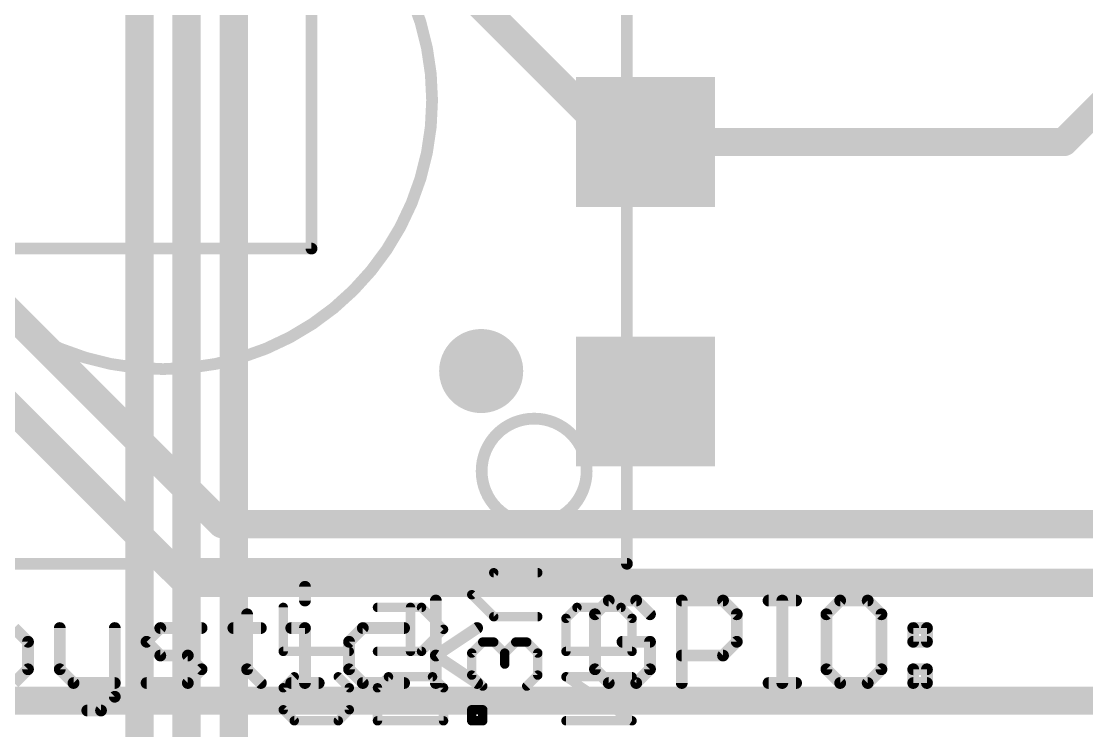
# Model space of a CAD drawing. Extents: x 0 to 65.2, y -0.5 to 30.7.
# Drawn here: x 6.6 to 18.08, y 6.66 to 14.31 of the extents above; entities that cross this region are included whole.
import ezdxf

# ---------------------------------------------------------------- set-up
doc = ezdxf.new("R2010")
doc.units = 0
for name, color, linetype in [('1', 12, 'CONTINUOUS'), ('16', 5, 'CONTINUOUS'), ('18', 110, 'CONTINUOUS'), ('21', 40, 'CONTINUOUS'), ('22', 6, 'CONTINUOUS')]:
    doc.layers.add(name, color=color, linetype=linetype)

# ---------------------------------------------------------------- blocks, each defined once
blk = doc.blocks.new('RECT')
blk.add_solid([(-0.5, -0.5), (0.5, -0.5), (-0.5, 0.5), (0.5, 0.5)])
blk = doc.blocks.new('ROUNDV')
at = {"const_width": 0.5}
blk.add_lwpolyline([(0, -0.25, 1), (0, 0.25, 1), (0, -0.25)], format="xyb", dxfattribs=at)

msp = doc.modelspace()

# ---------------------------------------------------------------- linework, layer by layer
at = {"layer": '1', "const_width": 0.3048}
for points in [[(17.838, 13.012), (22.352, 17.526)], [(11.43, 14.605), (13.023, 13.012)], [(4.641, 13.012), (8.763, 8.89)], [(13.023, 13.012), (13.328, 13.012)], [(13.328, 13.012), (17.838, 13.012)], [(6.425, 10.212), (8.382, 8.255)], [(8.763, 8.89), (18.669, 8.89)], [(8.382, 8.255), (19.05, 8.255)], [(3.429, 6.985), (34.163, 6.985)]]:
    msp.add_lwpolyline(points, dxfattribs=at)
at = {"layer": '1', "const_width": 0.1524}
for points in [[(13.023, 13.0882, 1), (13.023, 12.9358)], [(12.9691, 12.9581, 1), (13.0769, 13.0659)], [(13.328, 13.0882, 1), (13.328, 12.9358)], [(13.328, 12.9358, 1), (13.328, 13.0882)], [(17.7841, 13.0659, 1), (17.8919, 12.9581)], [(17.838, 12.9358, 1), (17.838, 13.0882)], [(8.763, 8.9662, 1), (8.763, 8.8138)], [(8.7091, 8.8361, 1), (8.8169, 8.9439)], [(8.382, 8.3312, 1), (8.382, 8.1788)], [(8.3281, 8.2011, 1), (8.4359, 8.3089)]]:
    msp.add_lwpolyline(points, format="xyb", dxfattribs=at)
at = {"layer": '16', "const_width": 0.3048}
for points in [[(7.874, 21.8839), (7.874, 4.4886)], [(8.382, 21.1654), (8.382, 4.699)], [(8.89, 20.193), (8.89, 5.967)]]:
    msp.add_lwpolyline(points, dxfattribs=at)
at = {"layer": '21', "const_width": 0.127}
for points in [[(13.128, 18.462), (13.128, 8.462)], [(9.728, 15.062), (9.728, 11.862)], [(9.728, 11.862), (6.528, 11.862)], [(13.128, 8.462), (3.128, 8.462)], [(9.6575, 8.2136), (9.6575, 8.0653)], [(11.0685, 7.1755), (11.0685, 8.0653)], [(12.9319, 8.0653), (12.7836, 7.917)], [(13.2284, 8.0653), (12.9319, 8.0653)], [(13.3767, 7.917), (13.2284, 8.0653)], [(13.7191, 7.1755), (13.7191, 8.0653)], [(13.7191, 8.0653), (14.164, 8.0653)], [(14.164, 8.0653), (14.3123, 7.917)], [(14.6546, 8.0653), (14.9512, 8.0653)], [(14.8029, 7.1755), (14.8029, 8.0653)], [(15.4266, 8.0653), (15.2783, 7.917)], [(15.7232, 8.0653), (15.4266, 8.0653)], [(15.8715, 7.917), (15.7232, 8.0653)], [(9.0339, 7.917), (9.0339, 7.3238)], [(12.7836, 7.917), (12.7836, 7.3238)], [(14.3123, 7.917), (14.3123, 7.6204)], [(15.2783, 7.917), (15.2783, 7.3238)], [(15.8715, 7.3238), (15.8715, 7.917)], [(6.6722, 7.6204), (6.5239, 7.7687)], [(7.0145, 7.7687), (7.0145, 7.3238)], [(7.6077, 7.7687), (7.6077, 7.0272)], [(7.9501, 7.6204), (8.0983, 7.7687)], [(8.0983, 7.7687), (8.5432, 7.7687)], [(8.8856, 7.7687), (9.1822, 7.7687)], [(9.5093, 7.7687), (9.6575, 7.7687)], [(9.6575, 7.7687), (9.6575, 7.1755)], [(10.2812, 7.7687), (10.1329, 7.6204)], [(10.7261, 7.7687), (10.2812, 7.7687)], [(11.0685, 7.4721), (11.5133, 7.7687)], [(16.2138, 7.7687), (16.3621, 7.7687)], [(16.2138, 7.6204), (16.2138, 7.7687)], [(16.3621, 7.7687), (16.3621, 7.6204)], [(6.6722, 7.3238), (6.6722, 7.6204)], [(8.0983, 7.4721), (7.9501, 7.6204)], [(10.1329, 7.6204), (10.1329, 7.3238)], [(13.3767, 7.6204), (13.0802, 7.6204)], [(13.3767, 7.3238), (13.3767, 7.6204)], [(14.3123, 7.6204), (14.164, 7.4721)], [(16.3621, 7.6204), (16.2138, 7.6204)], [(8.3949, 7.4721), (8.0983, 7.4721)], [(8.5432, 7.3238), (8.3949, 7.4721)], [(11.5133, 7.1755), (11.0685, 7.4721)], [(14.164, 7.4721), (13.7191, 7.4721)], [(6.5239, 7.1755), (6.6722, 7.3238)], [(7.0145, 7.3238), (7.1628, 7.1755)], [(8.3949, 7.1755), (8.5432, 7.3238)], [(9.0339, 7.3238), (9.1822, 7.1755)], [(10.1329, 7.3238), (10.2812, 7.1755)], [(12.7836, 7.3238), (12.9319, 7.1755)], [(13.2284, 7.1755), (13.3767, 7.3238)], [(15.2783, 7.3238), (15.4266, 7.1755)], [(15.7232, 7.1755), (15.8715, 7.3238)], [(16.2138, 7.3238), (16.3621, 7.3238)], [(16.2138, 7.1755), (16.2138, 7.3238)], [(16.3621, 7.3238), (16.3621, 7.1755)], [(7.1628, 7.1755), (7.6077, 7.1755)], [(7.9501, 7.1755), (8.3949, 7.1755)], [(9.5093, 7.1755), (9.8058, 7.1755)], [(10.2812, 7.1755), (10.7261, 7.1755)], [(12.9319, 7.1755), (13.2284, 7.1755)], [(14.6546, 7.1755), (14.9512, 7.1755)], [(15.4266, 7.1755), (15.7232, 7.1755)], [(16.3621, 7.1755), (16.2138, 7.1755)], [(7.6077, 7.0272), (7.4594, 6.8789)], [(7.4594, 6.8789), (7.3111, 6.8789)]]:
    msp.add_lwpolyline(points, dxfattribs=at)
at = {"layer": '21'}
for points, const_width in [([(8.128, 10.562, 1), (8.128, 16.362, 1), (8.128, 10.562)], 0.127), ([(9.6962, 11.862, 1), (9.7598, 11.862)], 0.0635), ([(9.728, 11.8302, 1), (9.728, 11.8938)], 0.0635), ([(12.128, 8.8963, 1), (12.128, 10.0277, 1), (12.128, 8.8963)], 0.127), ([(13.128, 8.4302, 1), (13.128, 8.4938)], 0.0635), ([(13.0962, 8.462, 1), (13.1598, 8.462)], 0.0635), ([(9.6893, 8.2136, 1), (9.6258, 8.2136)], 0.0635), ([(9.6258, 8.0653, 1), (9.6893, 8.0653)], 0.0635), ([(11.1002, 8.0653, 1), (11.0367, 8.0653)], 0.0635), ([(12.9319, 8.097, 1), (12.9319, 8.0335)], 0.0635), ([(12.9543, 8.0428, 1), (12.9094, 8.0877)], 0.0635), ([(13.2509, 8.0877, 1), (13.206, 8.0428)], 0.0635), ([(13.2284, 8.0335, 1), (13.2284, 8.097)], 0.0635), ([(13.7508, 8.0653, 1), (13.6873, 8.0653)], 0.0635), ([(13.7191, 8.097, 1), (13.7191, 8.0335)], 0.0635), ([(14.1864, 8.0877, 1), (14.1415, 8.0428)], 0.0635), ([(14.164, 8.0335, 1), (14.164, 8.097)], 0.0635), ([(14.6546, 8.097, 1), (14.6546, 8.0335)], 0.0635), ([(14.8346, 8.0653, 1), (14.7711, 8.0653)], 0.0635), ([(14.9512, 8.0335, 1), (14.9512, 8.097)], 0.0635), ([(15.4266, 8.097, 1), (15.4266, 8.0335)], 0.0635), ([(15.449, 8.0428, 1), (15.4041, 8.0877)], 0.0635), ([(15.7456, 8.0877, 1), (15.7007, 8.0428)], 0.0635), ([(15.7232, 8.0335, 1), (15.7232, 8.097)], 0.0635), ([(9.0656, 7.917, 1), (9.0021, 7.917)], 0.0635), ([(12.8153, 7.917, 1), (12.7518, 7.917)], 0.0635), ([(12.7611, 7.9394, 1), (12.806, 7.8945)], 0.0635), ([(13.3543, 7.8945, 1), (13.3992, 7.9394)], 0.0635), ([(14.344, 7.917, 1), (14.2805, 7.917)], 0.0635), ([(14.2898, 7.8945, 1), (14.3347, 7.9394)], 0.0635), ([(15.31, 7.917, 1), (15.2465, 7.917)], 0.0635), ([(15.2558, 7.9394, 1), (15.3007, 7.8945)], 0.0635), ([(15.9032, 7.917, 1), (15.8397, 7.917)], 0.0635), ([(15.849, 7.8945, 1), (15.8939, 7.9394)], 0.0635), ([(7.0463, 7.7687, 1), (6.9828, 7.7687)], 0.0635), ([(7.6395, 7.7687, 1), (7.576, 7.7687)], 0.0635), ([(8.0983, 7.8004, 1), (8.0983, 7.7369)], 0.0635), ([(8.1208, 7.7462, 1), (8.0759, 7.7911)], 0.0635), ([(8.5432, 7.7369, 1), (8.5432, 7.8004)], 0.0635), ([(8.8856, 7.8004, 1), (8.8856, 7.7369)], 0.0635), ([(9.1822, 7.7369, 1), (9.1822, 7.8004)], 0.0635), ([(9.5093, 7.8004, 1), (9.5093, 7.7369)], 0.0635), ([(9.6893, 7.7687, 1), (9.6258, 7.7687)], 0.0635), ([(9.6575, 7.7369, 1), (9.6575, 7.8004)], 0.0635), ([(10.2812, 7.8004, 1), (10.2812, 7.7369)], 0.0635), ([(10.3037, 7.7462, 1), (10.2588, 7.7911)], 0.0635), ([(10.7261, 7.7369, 1), (10.7261, 7.8004)], 0.0635), ([(11.5309, 7.7423, 1), (11.4957, 7.7951)], 0.0635), ([(16.2455, 7.7687, 1), (16.1821, 7.7687)], 0.0635), ([(16.2138, 7.8004, 1), (16.2138, 7.7369)], 0.0635), ([(16.3938, 7.7687, 1), (16.3303, 7.7687)], 0.0635), ([(16.3621, 7.7369, 1), (16.3621, 7.8004)], 0.0635), ([(6.7039, 7.6204, 1), (6.6404, 7.6204)], 0.0635), ([(6.6497, 7.5979, 1), (6.6946, 7.6428)], 0.0635), ([(7.9725, 7.6428, 1), (7.9276, 7.5979)], 0.0635), ([(7.9276, 7.6428, 1), (7.9725, 7.5979)], 0.0635), ([(10.1647, 7.6204, 1), (10.1012, 7.6204)], 0.0635), ([(10.1105, 7.6428, 1), (10.1554, 7.5979)], 0.0635), ([(13.0802, 7.6521, 1), (13.0802, 7.5886)], 0.0635), ([(13.4085, 7.6204, 1), (13.345, 7.6204)], 0.0635), ([(13.3767, 7.5886, 1), (13.3767, 7.6521)], 0.0635), ([(14.2805, 7.6204, 1), (14.344, 7.6204)], 0.0635), ([(14.3347, 7.5979, 1), (14.2898, 7.6428)], 0.0635), ([(16.2138, 7.6521, 1), (16.2138, 7.5886)], 0.0635), ([(16.1821, 7.6204, 1), (16.2455, 7.6204)], 0.0635), ([(16.3303, 7.6204, 1), (16.3938, 7.6204)], 0.0635), ([(16.3621, 7.5886, 1), (16.3621, 7.6521)], 0.0635), ([(8.0983, 7.5038, 1), (8.0983, 7.4403)], 0.0635), ([(8.0759, 7.4496, 1), (8.1208, 7.4945)], 0.0635), ([(8.4174, 7.4945, 1), (8.3725, 7.4496)], 0.0635), ([(8.3949, 7.4403, 1), (8.3949, 7.5038)], 0.0635), ([(11.0861, 7.4985, 1), (11.0508, 7.4457)], 0.0635), ([(11.0508, 7.4985, 1), (11.0861, 7.4457)], 0.0635), ([(13.7191, 7.5038, 1), (13.7191, 7.4403)], 0.0635), ([(14.1415, 7.4945, 1), (14.1864, 7.4496)], 0.0635), ([(14.164, 7.4403, 1), (14.164, 7.5038)], 0.0635), ([(6.6404, 7.3238, 1), (6.7039, 7.3238)], 0.0635), ([(6.6946, 7.3013, 1), (6.6497, 7.3462)], 0.0635), ([(7.037, 7.3462, 1), (6.9921, 7.3013)], 0.0635), ([(6.9828, 7.3238, 1), (7.0463, 7.3238)], 0.0635), ([(8.5657, 7.3013, 1), (8.5208, 7.3462)], 0.0635), ([(8.5208, 7.3013, 1), (8.5657, 7.3462)], 0.0635), ([(9.0563, 7.3462, 1), (9.0114, 7.3013)], 0.0635), ([(9.0021, 7.3238, 1), (9.0656, 7.3238)], 0.0635), ([(10.1554, 7.3462, 1), (10.1105, 7.3013)], 0.0635), ([(10.1012, 7.3238, 1), (10.1647, 7.3238)], 0.0635), ([(12.7518, 7.3238, 1), (12.8153, 7.3238)], 0.0635), ([(12.806, 7.3462, 1), (12.7611, 7.3013)], 0.0635), ([(13.345, 7.3238, 1), (13.4085, 7.3238)], 0.0635), ([(13.3992, 7.3013, 1), (13.3543, 7.3462)], 0.0635), ([(15.2465, 7.3238, 1), (15.31, 7.3238)], 0.0635), ([(15.3007, 7.3462, 1), (15.2558, 7.3013)], 0.0635), ([(15.8397, 7.3238, 1), (15.9032, 7.3238)], 0.0635), ([(15.8939, 7.3013, 1), (15.849, 7.3462)], 0.0635), ([(16.2138, 7.3555, 1), (16.2138, 7.292)], 0.0635), ([(16.2455, 7.3238, 1), (16.1821, 7.3238)], 0.0635), ([(16.3938, 7.3238, 1), (16.3303, 7.3238)], 0.0635), ([(16.3621, 7.292, 1), (16.3621, 7.3555)], 0.0635), ([(7.1628, 7.2073, 1), (7.1628, 7.1438)], 0.0635), ([(7.6077, 7.1438, 1), (7.6077, 7.2073)], 0.0635), ([(7.9501, 7.2073, 1), (7.9501, 7.1438)], 0.0635), ([(8.3949, 7.1438, 1), (8.3949, 7.2073)], 0.0635), ([(9.5093, 7.2073, 1), (9.5093, 7.1438)], 0.0635), ([(9.8058, 7.1438, 1), (9.8058, 7.2073)], 0.0635), ([(10.2812, 7.2073, 1), (10.2812, 7.1438)], 0.0635), ([(10.7261, 7.1438, 1), (10.7261, 7.2073)], 0.0635), ([(12.9319, 7.2073, 1), (12.9319, 7.1438)], 0.0635), ([(13.2284, 7.1438, 1), (13.2284, 7.2073)], 0.0635), ([(14.6546, 7.2073, 1), (14.6546, 7.1438)], 0.0635), ([(14.9512, 7.1438, 1), (14.9512, 7.2073)], 0.0635), ([(15.4266, 7.2073, 1), (15.4266, 7.1438)], 0.0635), ([(15.7232, 7.1438, 1), (15.7232, 7.2073)], 0.0635), ([(16.2138, 7.2073, 1), (16.2138, 7.1438)], 0.0635), ([(16.3621, 7.1438, 1), (16.3621, 7.2073)], 0.0635), ([(7.1404, 7.153, 1), (7.1853, 7.198)], 0.0635), ([(8.3725, 7.198, 1), (8.4174, 7.153)], 0.0635), ([(9.1597, 7.153, 1), (9.2046, 7.198)], 0.0635), ([(9.6258, 7.1755, 1), (9.6893, 7.1755)], 0.0635), ([(10.2588, 7.153, 1), (10.3037, 7.198)], 0.0635), ([(11.0367, 7.1755, 1), (11.1002, 7.1755)], 0.0635), ([(11.4957, 7.1491, 1), (11.5309, 7.2019)], 0.0635), ([(12.9094, 7.153, 1), (12.9543, 7.198)], 0.0635), ([(13.206, 7.198, 1), (13.2509, 7.153)], 0.0635), ([(13.6873, 7.1755, 1), (13.7508, 7.1755)], 0.0635), ([(14.7711, 7.1755, 1), (14.8346, 7.1755)], 0.0635), ([(15.4041, 7.153, 1), (15.449, 7.198)], 0.0635), ([(15.7007, 7.198, 1), (15.7456, 7.153)], 0.0635), ([(16.1821, 7.1755, 1), (16.2455, 7.1755)], 0.0635), ([(16.3303, 7.1755, 1), (16.3938, 7.1755)], 0.0635), ([(7.576, 7.0272, 1), (7.6395, 7.0272)], 0.0635), ([(7.6302, 7.0048, 1), (7.5853, 7.0497)], 0.0635), ([(7.3111, 6.9107, 1), (7.3111, 6.8472)], 0.0635), ([(7.437, 6.9014, 1), (7.4819, 6.8565)], 0.0635), ([(7.4594, 6.8472, 1), (7.4594, 6.9107)], 0.0635)]:
    msp.add_lwpolyline(points, format="xyb", dxfattribs=dict(at, const_width=const_width))
at = {"layer": '22', "const_width": 0.1016}
for points in [[(11.4554, 8.1281), (11.6927, 8.3654)], [(11.6927, 8.3654), (12.1672, 8.3654)], [(11.6927, 7.8908), (11.4554, 8.1281)], [(9.4234, 7.5166), (9.4234, 7.9912)], [(10.9139, 7.9912), (10.4394, 7.9912)], [(10.7953, 7.5166), (10.7953, 7.9912)], [(11.1512, 7.7539), (10.9139, 7.9912)], [(12.4714, 7.8725), (12.59, 7.9912)], [(12.59, 7.9912), (13.0646, 7.9912)], [(13.0646, 7.9912), (13.1832, 7.8725)], [(12.1672, 7.8908), (11.6927, 7.8908)], [(12.4714, 7.5166), (12.4714, 7.8725)], [(13.1832, 7.8725), (13.1832, 7.5166)], [(10.9139, 7.5166), (11.1512, 7.7539)], [(11.574, 7.617), (11.4554, 7.4983)], [(11.6927, 7.617), (11.574, 7.617)], [(11.8113, 7.4983), (11.6927, 7.617)], [(11.9299, 7.617), (11.8113, 7.4983)], [(12.0486, 7.617), (11.9299, 7.617)], [(12.1672, 7.4983), (12.0486, 7.617)], [(10.1352, 7.5166), (9.4234, 7.5166)], [(10.4394, 7.5166), (10.9139, 7.5166)], [(11.4554, 7.4983), (11.4554, 7.2611)], [(11.8113, 7.4983), (11.8113, 7.3797)], [(12.1672, 7.2611), (12.1672, 7.4983)], [(13.1832, 7.5166), (12.4714, 7.5166)], [(9.4234, 7.1241), (9.542, 7.2428)], [(10.0166, 7.2428), (10.1352, 7.1241)], [(10.4394, 7.1241), (10.558, 7.2428)], [(10.558, 7.2428), (11.0326, 7.2428)], [(11.0326, 7.2428), (11.1512, 7.1241)], [(11.4554, 7.2611), (11.574, 7.1424)], [(12.0486, 7.1424), (12.1672, 7.2611)], [(13.1832, 6.7682), (12.4714, 7.2428)], [(12.4714, 7.2428), (13.1832, 7.2428)], [(9.4234, 6.8868), (9.4234, 7.1241)], [(10.1352, 7.1241), (10.1352, 6.8868)], [(10.4394, 6.7682), (10.4394, 7.1241)], [(11.1512, 7.1241), (11.1512, 6.7682)], [(9.542, 6.7682), (9.4234, 6.8868)], [(10.1352, 6.8868), (10.0166, 6.7682)], [(11.574, 6.8868), (11.4554, 6.8868)], [(11.4554, 6.8868), (11.4554, 6.7682)], [(11.574, 6.7682), (11.574, 6.8868)], [(10.0166, 6.7682), (9.542, 6.7682)], [(11.1512, 6.7682), (10.4394, 6.7682)], [(11.4554, 6.7682), (11.574, 6.7682)], [(12.4714, 6.7682), (13.1832, 6.7682)]]:
    msp.add_lwpolyline(points, dxfattribs=at)
at = {"layer": '22', "const_width": 0.0508}
for points in [[(11.6927, 8.3908, 1), (11.6927, 8.34)], [(11.7106, 8.3474, 1), (11.6747, 8.3833)], [(12.1672, 8.34, 1), (12.1672, 8.3908)], [(11.4734, 8.1461, 1), (11.4374, 8.1101)], [(11.4374, 8.1461, 1), (11.4734, 8.1101)], [(9.4488, 7.9912, 1), (9.398, 7.9912)], [(10.4394, 8.0166, 1), (10.4394, 7.9658)], [(10.8207, 7.9912, 1), (10.7699, 7.9912)], [(10.9319, 8.0091, 1), (10.896, 7.9732)], [(10.9139, 7.9658, 1), (10.9139, 8.0166)], [(12.59, 8.0166, 1), (12.59, 7.9658)], [(12.608, 7.9732, 1), (12.5721, 8.0091)], [(13.0825, 8.0091, 1), (13.0466, 7.9732)], [(13.0646, 7.9658, 1), (13.0646, 8.0166)], [(11.6927, 7.9162, 1), (11.6927, 7.8654)], [(11.6747, 7.8729, 1), (11.7106, 7.9088)], [(12.1672, 7.8654, 1), (12.1672, 7.9162)], [(12.4968, 7.8725, 1), (12.446, 7.8725)], [(12.4534, 7.8905, 1), (12.4894, 7.8546)], [(13.2086, 7.8725, 1), (13.1578, 7.8725)], [(13.1652, 7.8546, 1), (13.2012, 7.8905)], [(11.1692, 7.7359, 1), (11.1332, 7.7719)], [(11.1332, 7.7359, 1), (11.1692, 7.7719)], [(11.574, 7.6424, 1), (11.574, 7.5916)], [(11.592, 7.599, 1), (11.5561, 7.6349)], [(11.7106, 7.6349, 1), (11.6747, 7.599)], [(11.6927, 7.5916, 1), (11.6927, 7.6424)], [(11.9299, 7.6424, 1), (11.9299, 7.5916)], [(11.9479, 7.599, 1), (11.912, 7.6349)], [(12.0665, 7.6349, 1), (12.0306, 7.599)], [(12.0486, 7.5916, 1), (12.0486, 7.6424)], [(9.4234, 7.542, 1), (9.4234, 7.4912)], [(9.398, 7.5166, 1), (9.4488, 7.5166)], [(10.1352, 7.4912, 1), (10.1352, 7.542)], [(10.4394, 7.542, 1), (10.4394, 7.4912)], [(10.7699, 7.5166, 1), (10.8207, 7.5166)], [(10.896, 7.5346, 1), (10.9319, 7.4987)], [(10.9139, 7.4912, 1), (10.9139, 7.542)], [(11.4808, 7.4983, 1), (11.43, 7.4983)], [(11.4374, 7.5163, 1), (11.4734, 7.4804)], [(11.8367, 7.4983, 1), (11.7859, 7.4983)], [(11.7933, 7.5163, 1), (11.8293, 7.4804)], [(11.7933, 7.4804, 1), (11.8293, 7.5163)], [(12.1926, 7.4983, 1), (12.1418, 7.4983)], [(12.1492, 7.4804, 1), (12.1852, 7.5163)], [(12.4714, 7.542, 1), (12.4714, 7.4912)], [(12.446, 7.5166, 1), (12.4968, 7.5166)], [(13.1578, 7.5166, 1), (13.2086, 7.5166)], [(13.1832, 7.4912, 1), (13.1832, 7.542)], [(11.7859, 7.3797, 1), (11.8367, 7.3797)], [(9.56, 7.2248, 1), (9.5241, 7.2607)], [(10.0345, 7.2607, 1), (9.9986, 7.2248)], [(10.558, 7.2682, 1), (10.558, 7.2174)], [(10.576, 7.2248, 1), (10.5401, 7.2607)], [(11.0505, 7.2607, 1), (11.0146, 7.2248)], [(11.0326, 7.2174, 1), (11.0326, 7.2682)], [(11.4734, 7.279, 1), (11.4374, 7.2431)], [(11.43, 7.2611, 1), (11.4808, 7.2611)], [(12.1418, 7.2611, 1), (12.1926, 7.2611)], [(12.1852, 7.2431, 1), (12.1492, 7.279)], [(12.4855, 7.2639, 1), (12.4573, 7.2216)], [(12.4714, 7.2682, 1), (12.4714, 7.2174)], [(13.1832, 7.2174, 1), (13.1832, 7.2682)], [(9.4488, 7.1241, 1), (9.398, 7.1241)], [(9.4054, 7.1421, 1), (9.4414, 7.1062)], [(10.1606, 7.1241, 1), (10.1098, 7.1241)], [(10.1172, 7.1062, 1), (10.1532, 7.1421)], [(10.4648, 7.1241, 1), (10.414, 7.1241)], [(10.4214, 7.1421, 1), (10.4574, 7.1062)], [(11.1766, 7.1241, 1), (11.1258, 7.1241)], [(11.1332, 7.1062, 1), (11.1692, 7.1421)], [(11.5561, 7.1245, 1), (11.592, 7.1604)], [(12.0306, 7.1604, 1), (12.0665, 7.1245)], [(9.4414, 6.9048, 1), (9.4054, 6.8689)], [(9.398, 6.8868, 1), (9.4488, 6.8868)], [(10.1098, 6.8868, 1), (10.1606, 6.8868)], [(10.1532, 6.8689, 1), (10.1172, 6.9048)], [(11.4554, 6.9123, 1), (11.4554, 6.8614)], [(11.4808, 6.8868, 1), (11.43, 6.8868)], [(11.5994, 6.8868, 1), (11.5486, 6.8868)], [(11.574, 6.8614, 1), (11.574, 6.9123)], [(9.542, 6.7936, 1), (9.542, 6.7428)], [(9.5241, 6.7503, 1), (9.56, 6.7862)], [(9.9986, 6.7862, 1), (10.0345, 6.7503)], [(10.0166, 6.7428, 1), (10.0166, 6.7936)], [(10.4394, 6.7936, 1), (10.4394, 6.7428)], [(10.414, 6.7682, 1), (10.4648, 6.7682)], [(11.1258, 6.7682, 1), (11.1766, 6.7682)], [(11.1512, 6.7428, 1), (11.1512, 6.7936)], [(11.4554, 6.7936, 1), (11.4554, 6.7428)], [(11.43, 6.7682, 1), (11.4808, 6.7682)], [(11.5486, 6.7682, 1), (11.5994, 6.7682)], [(11.574, 6.7428, 1), (11.574, 6.7936)], [(12.4714, 6.7936, 1), (12.4714, 6.7428)], [(13.1691, 6.7471, 1), (13.1973, 6.7893)], [(13.1832, 6.7428, 1), (13.1832, 6.7936)]]:
    msp.add_lwpolyline(points, format="xyb", dxfattribs=at)

# ---------------------------------------------------------------- block references
at = {"layer": '1', "xscale": 1.5, "yscale": 1.4, "rotation": 180}
for p in [(13.328, 13.012), (13.328, 10.212)]:
    msp.add_blockref('RECT', p, dxfattribs=at)
at = {"layer": '18', "xscale": 0.9064, "yscale": 0.9064}
msp.add_blockref('ROUNDV', (11.557, 10.541), dxfattribs=at)
msp.add_blockref('ROUNDV', (11.557, 10.541), dxfattribs=at)

doc.saveas('drawing.dxf')
